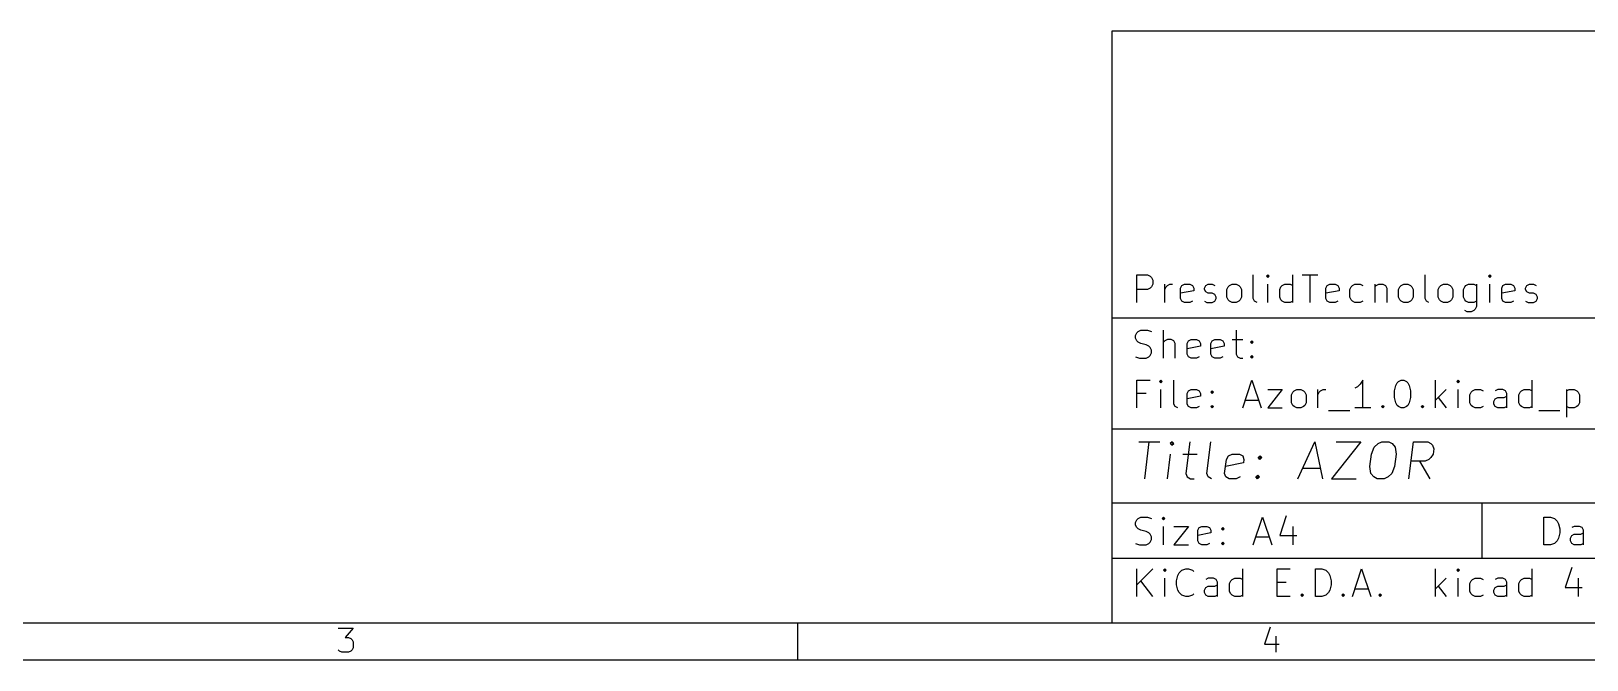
# Model space of a CAD drawing. Extents: x 10 to 287, y -200 to -10.
# Drawn here: x 118.6 to 202.7, y -200 to -166 of the extents above; entities that cross this region are included whole.
import ezdxf

# ---------------------------------------------------------------- set-up
doc = ezdxf.new("R2010")
doc.units = 0
doc.header["$MEASUREMENT"] = 0
doc.layers.add('BLACK', color=7, linetype='CONTINUOUS')

msp = doc.modelspace()

# ---------------------------------------------------------------- linework, layer by layer
at = {"layer": 'Black'}
for p, q in [((177.002, -166.007), (177.002, -198.007)), ((285.002, -166.007), (177.002, -166.007)), ((178.359, -180.686), (178.359, -179.186)), ((178.359, -179.186), (178.931, -179.186)), ((178.931, -179.971), (178.359, -179.971)), ((178.931, -179.186), (179.074, -179.257)), ((179.074, -179.9), (178.931, -179.971)), ((179.074, -179.257), (179.145, -179.329)), ((179.145, -179.829), (179.074, -179.9)), ((179.145, -179.329), (179.216, -179.471)), ((179.216, -179.686), (179.145, -179.829)), ((179.216, -179.471), (179.216, -179.686)), ((179.859, -180.686), (179.859, -179.686)), ((179.859, -179.971), (179.931, -179.829)), ((179.931, -179.829), (180.002, -179.757)), ((180.002, -179.757), (180.145, -179.686)), ((180.145, -179.686), (180.288, -179.686)), ((180.716, -179.9), (180.788, -179.757)), ((180.716, -180.471), (180.716, -179.9)), ((180.788, -179.757), (180.931, -179.686)), ((180.931, -179.686), (181.216, -179.686)), ((181.216, -179.686), (181.359, -179.757)), ((181.359, -179.757), (181.431, -179.9)), ((181.431, -179.9), (181.431, -180.043)), ((182.002, -179.9), (182.074, -179.757)), ((182.002, -179.971), (182.002, -179.9)), ((182.074, -180.114), (182.002, -179.971)), ((182.074, -179.757), (182.216, -179.686)), ((182.216, -179.686), (182.431, -179.686)), ((182.431, -179.686), (182.574, -179.757)), ((183.216, -179.971), (183.288, -179.829)), ((183.216, -180.4), (183.216, -179.971)), ((183.288, -179.829), (183.359, -179.757)), ((183.359, -179.757), (183.502, -179.686)), ((183.502, -179.686), (183.716, -179.686)), ((183.716, -179.686), (183.859, -179.757)), ((183.859, -179.757), (183.931, -179.829)), ((183.931, -179.829), (184.002, -179.971)), ((184.002, -179.971), (184.002, -180.4)), ((184.645, -180.471), (184.645, -179.186)), ((185.431, -179.186), (185.359, -179.257)), ((185.359, -179.257), (185.431, -179.329)), ((185.502, -179.257), (185.431, -179.186)), ((185.431, -179.186), (185.431, -179.329)), ((185.431, -179.329), (185.502, -179.257)), ((185.431, -180.686), (185.431, -179.686)), ((186.074, -179.971), (186.145, -179.829)), ((186.074, -180.4), (186.074, -179.971)), ((186.145, -179.829), (186.216, -179.757)), ((186.216, -179.757), (186.359, -179.686)), ((186.359, -179.686), (186.645, -179.686)), ((186.645, -179.686), (186.788, -179.757)), ((186.788, -180.686), (186.788, -179.186)), ((187.288, -179.186), (188.145, -179.186)), ((187.716, -180.686), (187.716, -179.186)), ((188.574, -179.9), (188.645, -179.757)), ((188.574, -180.471), (188.574, -179.9)), ((188.645, -179.757), (188.788, -179.686)), ((188.788, -179.686), (189.074, -179.686)), ((189.074, -179.686), (189.216, -179.757)), ((189.216, -179.757), (189.288, -179.9)), ((189.288, -179.9), (189.288, -180.043)), ((189.859, -179.971), (189.931, -179.829)), ((189.859, -180.4), (189.859, -179.971)), ((189.931, -179.829), (190.002, -179.757)), ((190.002, -179.757), (190.145, -179.686)), ((190.145, -179.686), (190.431, -179.686)), ((190.431, -179.686), (190.574, -179.757)), ((191.216, -179.686), (191.216, -180.686)), ((191.216, -179.829), (191.288, -179.757)), ((191.288, -179.757), (191.431, -179.686)), ((191.431, -179.686), (191.645, -179.686)), ((191.645, -179.686), (191.788, -179.757)), ((191.788, -179.757), (191.859, -179.9)), ((191.859, -179.9), (191.859, -180.686)), ((192.502, -179.971), (192.574, -179.829)), ((192.502, -180.4), (192.502, -179.971)), ((192.574, -179.829), (192.645, -179.757)), ((192.645, -179.757), (192.788, -179.686)), ((192.788, -179.686), (193.002, -179.686)), ((193.002, -179.686), (193.145, -179.757)), ((193.145, -179.757), (193.216, -179.829)), ((193.216, -179.829), (193.288, -179.971)), ((193.288, -179.971), (193.288, -180.4)), ((193.931, -180.471), (193.931, -179.186)), ((194.645, -179.971), (194.716, -179.829)), ((194.645, -180.4), (194.645, -179.971)), ((194.716, -179.829), (194.788, -179.757)), ((194.788, -179.757), (194.931, -179.686)), ((194.931, -179.686), (195.145, -179.686)), ((195.145, -179.686), (195.288, -179.757)), ((195.288, -179.757), (195.359, -179.829)), ((195.359, -179.829), (195.431, -179.971)), ((195.431, -179.971), (195.431, -180.4)), ((196.002, -179.971), (196.074, -179.829)), ((196.002, -180.4), (196.002, -179.971)), ((196.074, -179.829), (196.145, -179.757)), ((196.145, -179.757), (196.288, -179.686)), ((196.288, -179.686), (196.574, -179.686)), ((196.574, -179.686), (196.716, -179.757)), ((196.716, -179.686), (196.716, -180.9)), ((197.431, -179.186), (197.359, -179.257)), ((197.359, -179.257), (197.431, -179.329)), ((197.502, -179.257), (197.431, -179.186)), ((197.431, -179.186), (197.431, -179.329)), ((197.431, -179.329), (197.502, -179.257)), ((197.431, -180.686), (197.431, -179.686)), ((198.074, -179.9), (198.145, -179.757)), ((198.074, -180.471), (198.074, -179.9)), ((198.145, -179.757), (198.288, -179.686)), ((198.288, -179.686), (198.574, -179.686)), ((198.574, -179.686), (198.716, -179.757)), ((198.716, -179.757), (198.788, -179.9)), ((198.788, -179.9), (198.788, -180.043)), ((199.359, -179.9), (199.431, -179.757)), ((199.359, -179.971), (199.359, -179.9)), ((199.431, -180.114), (199.359, -179.971)), ((199.431, -179.757), (199.574, -179.686)), ((199.574, -179.686), (199.788, -179.686)), ((199.788, -179.686), (199.931, -179.757)), ((181.431, -180.043), (180.716, -180.186)), ((180.788, -180.614), (180.716, -180.471)), ((180.931, -180.686), (180.788, -180.614)), ((181.216, -180.686), (180.931, -180.686)), ((181.359, -180.614), (181.216, -180.686)), ((182.002, -180.614), (182.145, -180.686)), ((182.216, -180.186), (182.074, -180.114)), ((182.145, -180.686), (182.431, -180.686)), ((182.431, -180.186), (182.216, -180.186)), ((182.574, -180.257), (182.431, -180.186)), ((182.431, -180.686), (182.574, -180.614)), ((182.645, -180.4), (182.574, -180.257)), ((182.574, -180.614), (182.645, -180.471)), ((182.645, -180.471), (182.645, -180.4)), ((183.288, -180.543), (183.216, -180.4)), ((183.359, -180.614), (183.288, -180.543)), ((183.502, -180.686), (183.359, -180.614)), ((183.716, -180.686), (183.502, -180.686)), ((183.859, -180.614), (183.716, -180.686)), ((183.931, -180.543), (183.859, -180.614)), ((184.002, -180.4), (183.931, -180.543)), ((184.716, -180.614), (184.645, -180.471)), ((184.859, -180.686), (184.716, -180.614)), ((186.145, -180.543), (186.074, -180.4)), ((186.216, -180.614), (186.145, -180.543)), ((186.359, -180.686), (186.216, -180.614)), ((186.645, -180.686), (186.359, -180.686)), ((186.788, -180.614), (186.645, -180.686)), ((189.288, -180.043), (188.574, -180.186)), ((188.645, -180.614), (188.574, -180.471)), ((188.788, -180.686), (188.645, -180.614)), ((189.074, -180.686), (188.788, -180.686)), ((189.216, -180.614), (189.074, -180.686)), ((189.931, -180.543), (189.859, -180.4)), ((190.002, -180.614), (189.931, -180.543)), ((190.145, -180.686), (190.002, -180.614)), ((190.431, -180.686), (190.145, -180.686)), ((190.574, -180.614), (190.431, -180.686)), ((192.574, -180.543), (192.502, -180.4)), ((192.645, -180.614), (192.574, -180.543)), ((192.788, -180.686), (192.645, -180.614)), ((193.002, -180.686), (192.788, -180.686)), ((193.145, -180.614), (193.002, -180.686)), ((193.216, -180.543), (193.145, -180.614)), ((193.288, -180.4), (193.216, -180.543)), ((194.002, -180.614), (193.931, -180.471)), ((194.145, -180.686), (194.002, -180.614)), ((194.716, -180.543), (194.645, -180.4)), ((194.788, -180.614), (194.716, -180.543)), ((194.931, -180.686), (194.788, -180.614)), ((195.145, -180.686), (194.931, -180.686)), ((195.288, -180.614), (195.145, -180.686)), ((195.359, -180.543), (195.288, -180.614)), ((195.431, -180.4), (195.359, -180.543)), ((196.074, -180.543), (196.002, -180.4)), ((196.145, -180.614), (196.074, -180.543)), ((196.288, -180.686), (196.145, -180.614)), ((196.574, -180.686), (196.288, -180.686)), ((196.716, -180.614), (196.574, -180.686)), ((198.788, -180.043), (198.074, -180.186)), ((198.145, -180.614), (198.074, -180.471)), ((198.288, -180.686), (198.145, -180.614)), ((198.574, -180.686), (198.288, -180.686)), ((198.716, -180.614), (198.574, -180.686)), ((199.359, -180.614), (199.502, -180.686)), ((199.574, -180.186), (199.431, -180.114)), ((199.502, -180.686), (199.788, -180.686)), ((199.788, -180.186), (199.574, -180.186)), ((199.931, -180.257), (199.788, -180.186)), ((199.788, -180.686), (199.931, -180.614)), ((200.002, -180.4), (199.931, -180.257)), ((199.931, -180.614), (200.002, -180.471)), ((200.002, -180.471), (200.002, -180.4)), ((177.002, -181.507), (285.002, -181.507)), ((196.216, -181.186), (196.074, -181.114)), ((196.431, -181.186), (196.216, -181.186)), ((196.574, -181.114), (196.431, -181.186)), ((196.645, -181.043), (196.574, -181.114)), ((196.716, -180.9), (196.645, -181.043)), ((178.288, -182.471), (178.359, -182.329)), ((178.288, -182.614), (178.288, -182.471)), ((178.359, -182.329), (178.431, -182.257)), ((178.431, -182.257), (178.574, -182.186)), ((178.574, -182.186), (178.931, -182.186)), ((178.931, -182.186), (179.145, -182.257)), ((179.788, -183.686), (179.788, -182.186)), ((183.716, -182.186), (183.716, -183.471)), ((178.359, -182.757), (178.288, -182.614)), ((178.431, -182.829), (178.359, -182.757)), ((178.574, -182.9), (178.431, -182.829)), ((178.859, -182.971), (178.574, -182.9)), ((179.002, -183.043), (178.859, -182.971)), ((179.074, -183.114), (179.002, -183.043)), ((179.145, -183.257), (179.074, -183.114)), ((179.145, -183.4), (179.145, -183.257)), ((179.859, -182.757), (179.788, -182.829)), ((180.002, -182.686), (179.859, -182.757)), ((180.216, -182.686), (180.002, -182.686)), ((180.359, -182.757), (180.216, -182.686)), ((180.431, -182.9), (180.359, -182.757)), ((180.431, -183.686), (180.431, -182.9)), ((181.074, -182.9), (181.145, -182.757)), ((181.074, -183.471), (181.074, -182.9)), ((181.788, -183.043), (181.074, -183.186)), ((181.145, -182.757), (181.288, -182.686)), ((181.288, -182.686), (181.574, -182.686)), ((181.574, -182.686), (181.716, -182.757)), ((181.716, -182.757), (181.788, -182.9)), ((181.788, -182.9), (181.788, -183.043)), ((182.359, -182.9), (182.431, -182.757)), ((182.359, -183.471), (182.359, -182.9)), ((183.074, -183.043), (182.359, -183.186)), ((182.431, -182.757), (182.574, -182.686)), ((182.574, -182.686), (182.859, -182.686)), ((182.859, -182.686), (183.002, -182.757)), ((183.002, -182.757), (183.074, -182.9)), ((183.074, -182.9), (183.074, -183.043)), ((183.502, -182.686), (184.074, -182.686)), ((184.502, -182.829), (184.574, -182.757)), ((184.574, -182.9), (184.502, -182.829)), ((184.574, -182.757), (184.645, -182.829)), ((184.574, -182.757), (184.574, -182.9)), ((184.645, -182.829), (184.574, -182.9)), ((178.288, -183.614), (178.502, -183.686)), ((178.502, -183.686), (178.859, -183.686)), ((178.859, -183.686), (179.002, -183.614)), ((179.002, -183.614), (179.074, -183.543)), ((179.074, -183.543), (179.145, -183.4)), ((181.145, -183.614), (181.074, -183.471)), ((181.288, -183.686), (181.145, -183.614)), ((181.574, -183.686), (181.288, -183.686)), ((181.716, -183.614), (181.574, -183.686)), ((182.431, -183.614), (182.359, -183.471)), ((182.574, -183.686), (182.431, -183.614)), ((182.859, -183.686), (182.574, -183.686)), ((183.002, -183.614), (182.859, -183.686)), ((183.716, -183.471), (183.788, -183.614)), ((183.788, -183.614), (183.931, -183.686)), ((183.931, -183.686), (184.074, -183.686)), ((184.502, -183.614), (184.574, -183.543)), ((184.574, -183.686), (184.502, -183.614)), ((184.574, -183.543), (184.645, -183.614)), ((184.574, -183.543), (184.574, -183.686)), ((184.645, -183.614), (184.574, -183.686)), ((178.359, -186.386), (178.359, -184.886)), ((178.359, -184.886), (179.074, -184.886)), ((179.645, -184.886), (179.574, -184.957)), ((179.574, -184.957), (179.645, -185.029)), ((179.716, -184.957), (179.645, -184.886)), ((179.645, -184.886), (179.645, -185.029)), ((179.645, -185.029), (179.716, -184.957)), ((180.359, -186.171), (180.359, -184.886)), ((184.074, -186.386), (184.574, -184.886)), ((184.574, -184.886), (185.074, -186.386)), ((190.574, -184.886), (190.431, -185.1)), ((190.574, -186.386), (190.574, -184.886)), ((192.431, -185.029), (192.502, -184.957)), ((192.502, -184.957), (192.645, -184.886)), ((192.645, -184.886), (192.788, -184.886)), ((192.788, -184.886), (192.931, -184.957)), ((192.931, -184.957), (193.002, -185.029)), ((194.502, -186.386), (194.502, -184.886)), ((195.716, -184.886), (195.645, -184.957)), ((195.645, -184.957), (195.716, -185.029)), ((195.788, -184.957), (195.716, -184.886)), ((195.716, -184.886), (195.716, -185.029)), ((195.716, -185.029), (195.788, -184.957)), ((199.716, -186.386), (199.716, -184.886)), ((178.859, -185.6), (178.359, -185.6)), ((179.645, -186.386), (179.645, -185.386)), ((181.074, -185.6), (181.145, -185.457)), ((181.074, -186.171), (181.074, -185.6)), ((181.788, -185.743), (181.074, -185.886)), ((181.145, -185.457), (181.288, -185.386)), ((181.288, -185.386), (181.574, -185.386)), ((181.574, -185.386), (181.716, -185.457)), ((181.716, -185.457), (181.788, -185.6)), ((181.788, -185.6), (181.788, -185.743)), ((182.359, -185.529), (182.431, -185.457)), ((182.431, -185.6), (182.359, -185.529)), ((182.431, -185.457), (182.502, -185.529)), ((182.431, -185.457), (182.431, -185.6)), ((182.502, -185.529), (182.431, -185.6)), ((185.431, -185.386), (186.216, -185.386)), ((186.216, -185.386), (185.431, -186.386)), ((186.716, -185.671), (186.788, -185.529)), ((186.716, -186.1), (186.716, -185.671)), ((186.788, -185.529), (186.859, -185.457)), ((186.859, -185.457), (187.002, -185.386)), ((187.002, -185.386), (187.216, -185.386)), ((187.216, -185.386), (187.359, -185.457)), ((187.359, -185.457), (187.431, -185.529)), ((187.431, -185.529), (187.502, -185.671)), ((187.502, -185.671), (187.502, -186.1)), ((188.145, -186.386), (188.145, -185.386)), ((188.145, -185.671), (188.216, -185.529)), ((188.216, -185.529), (188.288, -185.457)), ((188.288, -185.457), (188.431, -185.386)), ((188.431, -185.386), (188.574, -185.386)), ((190.288, -185.243), (190.145, -185.314)), ((190.431, -185.1), (190.288, -185.243)), ((192.288, -185.457), (192.359, -185.171)), ((192.288, -185.814), (192.288, -185.457)), ((192.359, -186.1), (192.288, -185.814)), ((192.359, -185.171), (192.431, -185.029)), ((193.002, -185.029), (193.074, -185.171)), ((193.074, -185.171), (193.145, -185.457)), ((193.145, -185.814), (193.074, -186.1)), ((193.145, -185.457), (193.145, -185.814)), ((195.074, -185.386), (194.502, -185.957)), ((194.645, -185.814), (195.074, -186.386)), ((195.716, -186.386), (195.716, -185.386)), ((196.359, -185.671), (196.431, -185.529)), ((196.359, -186.1), (196.359, -185.671)), ((196.431, -185.529), (196.502, -185.457)), ((196.502, -185.457), (196.645, -185.386)), ((196.645, -185.386), (196.931, -185.386)), ((196.931, -185.386), (197.074, -185.457)), ((197.859, -185.386), (197.716, -185.457)), ((197.716, -185.886), (197.859, -185.814)), ((198.145, -185.386), (197.859, -185.386)), ((197.859, -185.814), (198.216, -185.814)), ((198.288, -185.457), (198.145, -185.386)), ((198.216, -185.814), (198.359, -185.743)), ((198.359, -185.6), (198.288, -185.457)), ((198.359, -186.386), (198.359, -185.6)), ((199.002, -185.671), (199.074, -185.529)), ((199.002, -186.1), (199.002, -185.671)), ((199.074, -185.529), (199.145, -185.457)), ((199.145, -185.457), (199.288, -185.386)), ((199.288, -185.386), (199.574, -185.386)), ((199.574, -185.386), (199.716, -185.457)), ((201.574, -185.386), (201.574, -186.886)), ((201.574, -185.457), (201.716, -185.386)), ((201.716, -185.386), (202.002, -185.386)), ((202.002, -185.386), (202.145, -185.457)), ((202.145, -185.457), (202.216, -185.529)), ((202.216, -185.529), (202.288, -185.671)), ((202.288, -185.671), (202.288, -186.1)), ((180.431, -186.314), (180.359, -186.171)), ((180.574, -186.386), (180.431, -186.314)), ((181.145, -186.314), (181.074, -186.171)), ((181.288, -186.386), (181.145, -186.314)), ((181.574, -186.386), (181.288, -186.386)), ((181.716, -186.314), (181.574, -186.386)), ((182.359, -186.314), (182.431, -186.243)), ((182.431, -186.386), (182.359, -186.314)), ((182.431, -186.243), (182.502, -186.314)), ((182.431, -186.243), (182.431, -186.386)), ((182.502, -186.314), (182.431, -186.386)), ((184.216, -185.957), (184.931, -185.957)), ((185.431, -186.386), (186.216, -186.386)), ((186.788, -186.243), (186.716, -186.1)), ((186.859, -186.314), (186.788, -186.243)), ((187.002, -186.386), (186.859, -186.314)), ((187.216, -186.386), (187.002, -186.386)), ((187.359, -186.314), (187.216, -186.386)), ((187.431, -186.243), (187.359, -186.314)), ((187.502, -186.1), (187.431, -186.243)), ((188.716, -186.529), (189.859, -186.529)), ((191.002, -186.386), (190.145, -186.386)), ((191.574, -186.314), (191.645, -186.243)), ((191.645, -186.386), (191.574, -186.314)), ((191.645, -186.243), (191.716, -186.314)), ((191.645, -186.243), (191.645, -186.386)), ((191.716, -186.314), (191.645, -186.386)), ((192.431, -186.243), (192.359, -186.1)), ((192.502, -186.314), (192.431, -186.243)), ((192.645, -186.386), (192.502, -186.314)), ((192.788, -186.386), (192.645, -186.386)), ((192.931, -186.314), (192.788, -186.386)), ((193.002, -186.243), (192.931, -186.314)), ((193.074, -186.1), (193.002, -186.243)), ((193.716, -186.314), (193.788, -186.243)), ((193.788, -186.386), (193.716, -186.314)), ((193.788, -186.243), (193.859, -186.314)), ((193.788, -186.243), (193.788, -186.386)), ((193.859, -186.314), (193.788, -186.386)), ((196.431, -186.243), (196.359, -186.1)), ((196.502, -186.314), (196.431, -186.243)), ((196.645, -186.386), (196.502, -186.314)), ((196.931, -186.386), (196.645, -186.386)), ((197.074, -186.314), (196.931, -186.386)), ((197.645, -186.029), (197.716, -185.886)), ((197.645, -186.171), (197.645, -186.029)), ((197.716, -186.314), (197.645, -186.171)), ((197.859, -186.386), (197.716, -186.314)), ((198.216, -186.386), (197.859, -186.386)), ((198.359, -186.314), (198.216, -186.386)), ((199.074, -186.243), (199.002, -186.1)), ((199.145, -186.314), (199.074, -186.243)), ((199.288, -186.386), (199.145, -186.314)), ((199.574, -186.386), (199.288, -186.386)), ((199.716, -186.314), (199.574, -186.386)), ((200.074, -186.529), (201.216, -186.529)), ((201.716, -186.386), (201.574, -186.314)), ((202.002, -186.386), (201.716, -186.386)), ((202.145, -186.314), (202.002, -186.386)), ((202.216, -186.243), (202.145, -186.314)), ((202.288, -186.1), (202.216, -186.243)), ((177.002, -187.507), (285.002, -187.507)), ((178.455, -188.212), (179.597, -188.212)), ((178.776, -190.212), (179.026, -188.212)), ((180.264, -188.212), (180.157, -188.307)), ((180.157, -188.307), (180.24, -188.402)), ((180.264, -188.212), (180.24, -188.402)), ((180.24, -188.402), (180.347, -188.307)), ((180.347, -188.307), (180.264, -188.212)), ((181.216, -188.212), (181.002, -189.926)), ((182.145, -189.926), (182.359, -188.212)), ((187.062, -190.212), (187.978, -188.212)), ((187.978, -188.212), (188.395, -190.212)), ((190.455, -188.212), (188.871, -190.212)), ((189.121, -188.212), (190.455, -188.212)), ((191.181, -188.498), (191.395, -188.307)), ((191.395, -188.307), (191.597, -188.212)), ((191.597, -188.212), (191.978, -188.212)), ((191.978, -188.212), (192.157, -188.307)), ((192.157, -188.307), (192.324, -188.498)), ((193.062, -190.212), (193.312, -188.212)), ((193.312, -188.212), (194.074, -188.212)), ((194.074, -188.212), (194.252, -188.307)), ((194.252, -188.307), (194.336, -188.402)), ((180.014, -190.212), (180.181, -188.879)), ((180.847, -188.879), (181.609, -188.879)), ((183.097, -189.926), (183.193, -189.164)), ((183.193, -189.164), (183.312, -188.974)), ((183.312, -188.974), (183.514, -188.879)), ((183.514, -188.879), (183.895, -188.879)), ((183.895, -188.879), (184.074, -188.974)), ((184.074, -188.974), (184.145, -189.164)), ((184.145, -189.164), (184.121, -189.355)), ((184.919, -189.069), (185.026, -188.974)), ((185.002, -189.164), (184.919, -189.069)), ((185.026, -188.974), (185.002, -189.164)), ((185.109, -189.069), (185.002, -189.164)), ((185.026, -188.974), (185.109, -189.069)), ((190.955, -189.545), (191.038, -188.879)), ((191.038, -188.879), (191.181, -188.498)), ((192.371, -188.879), (192.288, -189.545)), ((192.324, -188.498), (192.371, -188.879)), ((194.145, -189.164), (193.943, -189.26)), ((194.252, -189.069), (194.145, -189.164)), ((194.371, -188.879), (194.252, -189.069)), ((194.336, -188.402), (194.407, -188.593)), ((194.407, -188.593), (194.371, -188.879)), ((181.002, -189.926), (181.074, -190.117)), ((182.216, -190.117), (182.145, -189.926)), ((183.169, -190.117), (183.097, -189.926)), ((184.121, -189.355), (183.145, -189.545)), ((184.788, -190.117), (184.895, -190.021)), ((184.895, -190.021), (184.871, -190.212)), ((184.895, -190.021), (184.978, -190.117)), ((187.324, -189.641), (188.276, -189.641)), ((191.002, -189.926), (190.955, -189.545)), ((191.169, -190.117), (191.002, -189.926)), ((192.145, -189.926), (191.931, -190.117)), ((192.288, -189.545), (192.145, -189.926)), ((193.943, -189.26), (193.181, -189.26)), ((194.205, -190.212), (193.657, -189.26)), ((181.074, -190.117), (181.252, -190.212)), ((181.252, -190.212), (181.443, -190.212)), ((182.395, -190.212), (182.216, -190.117)), ((183.347, -190.212), (183.169, -190.117)), ((183.728, -190.212), (183.347, -190.212)), ((183.931, -190.117), (183.728, -190.212)), ((184.871, -190.212), (184.788, -190.117)), ((184.978, -190.117), (184.871, -190.212)), ((188.871, -190.212), (190.205, -190.212)), ((191.347, -190.212), (191.169, -190.117)), ((191.728, -190.212), (191.347, -190.212)), ((191.931, -190.117), (191.728, -190.212)), ((177.002, -191.507), (285.002, -191.507)), ((197.002, -191.507), (197.002, -194.507)), ((178.288, -192.571), (178.359, -192.429)), ((178.288, -192.714), (178.288, -192.571)), ((178.359, -192.429), (178.431, -192.357)), ((178.431, -192.357), (178.574, -192.286)), ((178.574, -192.286), (178.931, -192.286)), ((178.931, -192.286), (179.145, -192.357)), ((179.788, -192.286), (179.716, -192.357)), ((179.716, -192.357), (179.788, -192.429)), ((179.859, -192.357), (179.788, -192.286)), ((179.788, -192.286), (179.788, -192.429)), ((179.788, -192.429), (179.859, -192.357)), ((184.645, -193.786), (185.145, -192.286)), ((185.145, -192.286), (185.645, -193.786)), ((186.431, -192.214), (186.074, -193.286)), ((200.359, -193.786), (200.359, -192.286)), ((200.359, -192.286), (200.716, -192.286)), ((200.716, -192.286), (200.931, -192.357)), ((200.931, -192.357), (201.074, -192.5)), ((201.074, -192.5), (201.145, -192.643)), ((178.359, -192.857), (178.288, -192.714)), ((178.431, -192.929), (178.359, -192.857)), ((178.574, -193), (178.431, -192.929)), ((178.859, -193.071), (178.574, -193)), ((179.002, -193.143), (178.859, -193.071)), ((179.074, -193.214), (179.002, -193.143)), ((179.145, -193.357), (179.074, -193.214)), ((179.145, -193.5), (179.145, -193.357)), ((179.788, -193.786), (179.788, -192.786)), ((180.359, -192.786), (181.145, -192.786)), ((181.145, -192.786), (180.359, -193.786)), ((181.645, -193), (181.716, -192.857)), ((181.645, -193.571), (181.645, -193)), ((182.359, -193.143), (181.645, -193.286)), ((181.716, -192.857), (181.859, -192.786)), ((181.859, -192.786), (182.145, -192.786)), ((182.145, -192.786), (182.288, -192.857)), ((182.288, -192.857), (182.359, -193)), ((182.359, -193), (182.359, -193.143)), ((182.931, -192.929), (183.002, -192.857)), ((183.002, -193), (182.931, -192.929)), ((183.002, -192.857), (183.074, -192.929)), ((183.002, -192.857), (183.002, -193)), ((183.074, -192.929), (183.002, -193)), ((184.788, -193.357), (185.502, -193.357)), ((186.074, -193.286), (187.002, -193.286)), ((186.788, -192.786), (186.788, -193.786)), ((201.145, -193.429), (201.074, -193.571)), ((201.145, -192.643), (201.216, -192.929)), ((201.216, -193.143), (201.145, -193.429)), ((201.216, -192.929), (201.216, -193.143)), ((201.788, -193.429), (201.859, -193.286)), ((201.788, -193.571), (201.788, -193.429)), ((202.002, -192.786), (201.859, -192.857)), ((201.859, -193.286), (202.002, -193.214)), ((202.288, -192.786), (202.002, -192.786)), ((202.002, -193.214), (202.359, -193.214)), ((202.431, -192.857), (202.288, -192.786)), ((202.359, -193.214), (202.502, -193.143)), ((202.502, -193), (202.431, -192.857)), ((202.502, -193.786), (202.502, -193)), ((178.288, -193.714), (178.502, -193.786)), ((178.502, -193.786), (178.859, -193.786)), ((178.859, -193.786), (179.002, -193.714)), ((179.002, -193.714), (179.074, -193.643)), ((179.074, -193.643), (179.145, -193.5)), ((180.359, -193.786), (181.145, -193.786)), ((181.716, -193.714), (181.645, -193.571)), ((181.859, -193.786), (181.716, -193.714)), ((182.145, -193.786), (181.859, -193.786)), ((182.288, -193.714), (182.145, -193.786)), ((182.931, -193.714), (183.002, -193.643)), ((183.002, -193.786), (182.931, -193.714)), ((183.002, -193.643), (183.074, -193.714)), ((183.002, -193.643), (183.002, -193.786)), ((183.074, -193.714), (183.002, -193.786)), ((200.716, -193.786), (200.359, -193.786)), ((200.931, -193.714), (200.716, -193.786)), ((201.074, -193.571), (200.931, -193.714)), ((201.859, -193.714), (201.788, -193.571)), ((202.002, -193.786), (201.859, -193.714)), ((202.359, -193.786), (202.002, -193.786)), ((202.502, -193.714), (202.359, -193.786)), ((177.002, -194.507), (285.002, -194.507)), ((178.359, -196.586), (178.359, -195.086)), ((179.216, -195.086), (178.359, -195.943)), ((179.859, -195.086), (179.788, -195.157)), ((179.931, -195.157), (179.859, -195.086)), ((179.859, -195.086), (179.859, -195.229)), ((180.788, -195.157), (181.002, -195.086)), ((181.002, -195.086), (181.145, -195.086)), ((181.145, -195.086), (181.359, -195.157)), ((184.074, -196.586), (184.074, -195.086)), ((185.931, -196.586), (185.931, -195.086)), ((185.931, -195.086), (186.645, -195.086)), ((188.002, -196.586), (188.002, -195.086)), ((188.002, -195.086), (188.359, -195.086)), ((188.359, -195.086), (188.574, -195.157)), ((190.002, -196.586), (190.502, -195.086)), ((190.502, -195.086), (191.002, -196.586)), ((194.502, -196.586), (194.502, -195.086)), ((195.716, -195.086), (195.645, -195.157)), ((195.788, -195.157), (195.716, -195.086)), ((195.716, -195.086), (195.716, -195.229)), ((199.716, -196.586), (199.716, -195.086)), ((201.859, -195.014), (201.502, -196.086)), ((179.216, -196.586), (178.574, -195.729)), ((179.788, -195.157), (179.859, -195.229)), ((179.859, -195.229), (179.931, -195.157)), ((179.859, -196.586), (179.859, -195.586)), ((180.502, -195.729), (180.574, -195.443)), ((180.502, -195.943), (180.502, -195.729)), ((180.574, -196.229), (180.502, -195.943)), ((180.574, -195.443), (180.645, -195.3)), ((180.645, -195.3), (180.788, -195.157)), ((181.359, -195.157), (181.431, -195.229)), ((182.216, -195.586), (182.074, -195.657)), ((182.502, -195.586), (182.216, -195.586)), ((182.645, -195.657), (182.502, -195.586)), ((182.574, -196.014), (182.716, -195.943)), ((182.716, -195.8), (182.645, -195.657)), ((182.716, -196.586), (182.716, -195.8)), ((183.359, -195.871), (183.431, -195.729)), ((183.359, -196.3), (183.359, -195.871)), ((183.431, -195.729), (183.502, -195.657)), ((183.502, -195.657), (183.645, -195.586)), ((183.645, -195.586), (183.931, -195.586)), ((183.931, -195.586), (184.074, -195.657)), ((185.931, -195.8), (186.431, -195.8)), ((188.574, -195.157), (188.716, -195.3)), ((188.716, -195.3), (188.788, -195.443)), ((188.788, -195.443), (188.859, -195.729)), ((188.859, -195.943), (188.788, -196.229)), ((188.859, -195.729), (188.859, -195.943)), ((195.074, -195.586), (194.502, -196.157)), ((195.645, -195.157), (195.716, -195.229)), ((195.716, -195.229), (195.788, -195.157)), ((195.716, -196.586), (195.716, -195.586)), ((196.359, -195.871), (196.431, -195.729)), ((196.359, -196.3), (196.359, -195.871)), ((196.431, -195.729), (196.502, -195.657)), ((196.502, -195.657), (196.645, -195.586)), ((196.645, -195.586), (196.931, -195.586)), ((196.931, -195.586), (197.074, -195.657)), ((197.859, -195.586), (197.716, -195.657)), ((198.145, -195.586), (197.859, -195.586)), ((198.288, -195.657), (198.145, -195.586)), ((198.216, -196.014), (198.359, -195.943)), ((198.359, -195.8), (198.288, -195.657)), ((198.359, -196.586), (198.359, -195.8)), ((199.002, -195.871), (199.074, -195.729)), ((199.002, -196.3), (199.002, -195.871)), ((199.074, -195.729), (199.145, -195.657)), ((199.145, -195.657), (199.288, -195.586)), ((199.288, -195.586), (199.574, -195.586)), ((199.574, -195.586), (199.716, -195.657)), ((202.216, -195.586), (202.216, -196.586)), ((180.645, -196.371), (180.574, -196.229)), ((180.788, -196.514), (180.645, -196.371)), ((181.002, -196.586), (180.788, -196.514)), ((181.145, -196.586), (181.002, -196.586)), ((181.359, -196.514), (181.145, -196.586)), ((181.431, -196.443), (181.359, -196.514)), ((182.002, -196.229), (182.074, -196.086)), ((182.002, -196.371), (182.002, -196.229)), ((182.074, -196.514), (182.002, -196.371)), ((182.074, -196.086), (182.216, -196.014)), ((182.216, -196.586), (182.074, -196.514)), ((182.216, -196.014), (182.574, -196.014)), ((182.574, -196.586), (182.216, -196.586)), ((182.716, -196.514), (182.574, -196.586)), ((183.431, -196.443), (183.359, -196.3)), ((183.502, -196.514), (183.431, -196.443)), ((183.645, -196.586), (183.502, -196.514)), ((183.931, -196.586), (183.645, -196.586)), ((184.074, -196.514), (183.931, -196.586)), ((186.645, -196.586), (185.931, -196.586)), ((187.216, -196.514), (187.288, -196.443)), ((187.288, -196.586), (187.216, -196.514)), ((187.288, -196.443), (187.359, -196.514)), ((187.288, -196.443), (187.288, -196.586)), ((187.359, -196.514), (187.288, -196.586)), ((188.359, -196.586), (188.002, -196.586)), ((188.574, -196.514), (188.359, -196.586)), ((188.716, -196.371), (188.574, -196.514)), ((188.788, -196.229), (188.716, -196.371)), ((189.431, -196.514), (189.502, -196.443)), ((189.502, -196.586), (189.431, -196.514)), ((189.502, -196.443), (189.574, -196.514)), ((189.502, -196.443), (189.502, -196.586)), ((189.574, -196.514), (189.502, -196.586)), ((190.145, -196.157), (190.859, -196.157)), ((191.431, -196.514), (191.502, -196.443)), ((191.502, -196.586), (191.431, -196.514)), ((191.502, -196.443), (191.574, -196.514)), ((191.502, -196.443), (191.502, -196.586)), ((191.574, -196.514), (191.502, -196.586)), ((194.645, -196.014), (195.074, -196.586)), ((196.431, -196.443), (196.359, -196.3)), ((196.502, -196.514), (196.431, -196.443)), ((196.645, -196.586), (196.502, -196.514)), ((196.931, -196.586), (196.645, -196.586)), ((197.074, -196.514), (196.931, -196.586)), ((197.645, -196.229), (197.716, -196.086)), ((197.645, -196.371), (197.645, -196.229)), ((197.716, -196.514), (197.645, -196.371)), ((197.716, -196.086), (197.859, -196.014)), ((197.859, -196.586), (197.716, -196.514)), ((197.859, -196.014), (198.216, -196.014)), ((198.216, -196.586), (197.859, -196.586)), ((198.359, -196.514), (198.216, -196.586)), ((199.074, -196.443), (199.002, -196.3)), ((199.145, -196.514), (199.074, -196.443)), ((199.288, -196.586), (199.145, -196.514)), ((199.574, -196.586), (199.288, -196.586)), ((199.716, -196.514), (199.574, -196.586)), ((201.502, -196.086), (202.431, -196.086)), ((12, -198.007), (285.002, -198.007)), ((135.186, -198.295), (135.99, -198.295)), ((135.99, -198.295), (135.557, -198.791)), ((160, -198.007), (160, -200.007)), ((177.002, -198.007), (285.002, -198.007)), ((185.557, -198.233), (185.248, -199.162)), ((135.557, -198.791), (135.743, -198.791)), ((135.743, -198.791), (135.867, -198.852)), ((135.867, -198.852), (135.929, -198.914)), ((135.929, -198.914), (135.99, -199.038)), ((135.99, -199.038), (135.99, -199.348)), ((185.248, -199.162), (186.052, -199.162)), ((185.867, -198.729), (185.867, -199.595)), ((10, -200.007), (287.002, -200.007)), ((135.248, -199.533), (135.186, -199.471)), ((135.371, -199.595), (135.248, -199.533)), ((135.743, -199.595), (135.371, -199.595)), ((135.867, -199.533), (135.743, -199.595)), ((135.929, -199.471), (135.867, -199.533)), ((135.99, -199.348), (135.929, -199.471))]:
    msp.add_line(p, q, dxfattribs=at)

doc.saveas('drawing.dxf')
